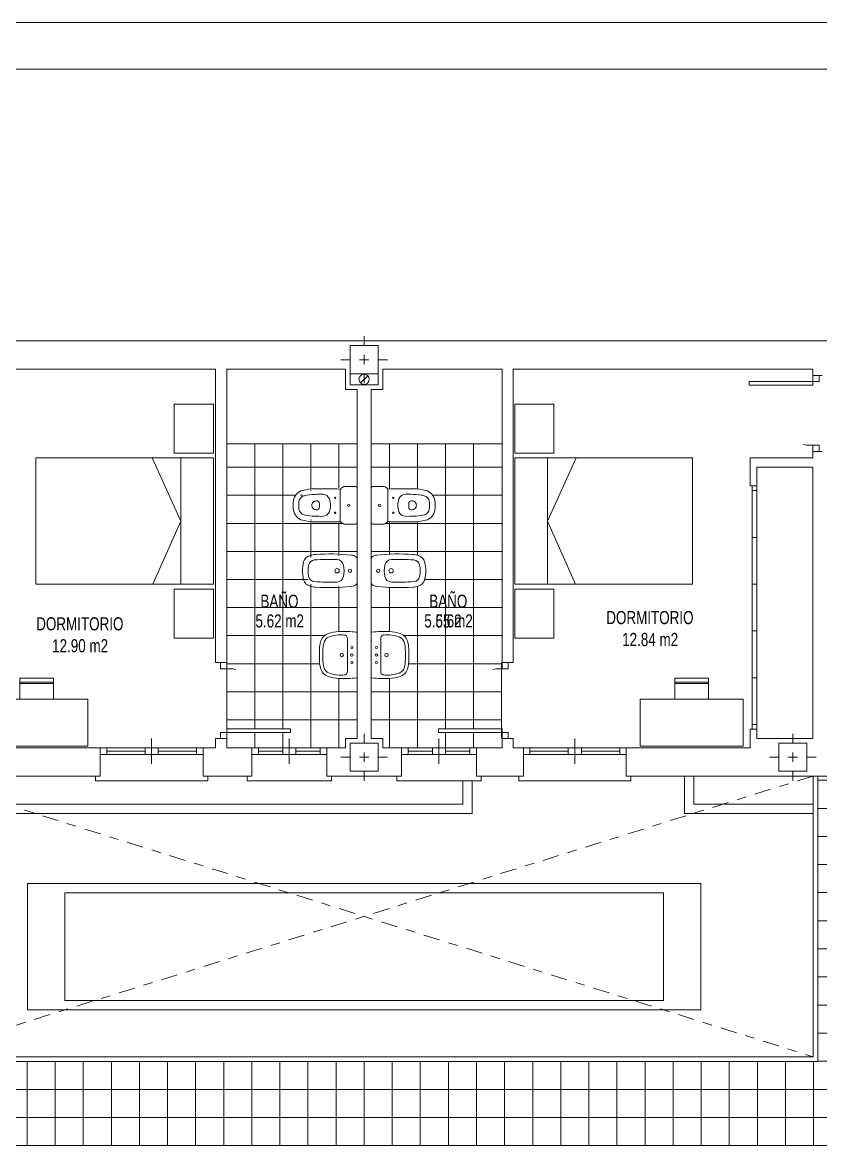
# Model space of a CAD drawing. Header units: millimetres. Extents: x 1426 to 1585, y -58 to 4.
# Drawn here: x 1501.6 to 1510.13, y -8.27 to 3.67 of the extents above; entities that cross this region are included whole.
import ezdxf
from ezdxf.enums import TextEntityAlignment as Align

# ---------------------------------------------------------------- set-up
doc = ezdxf.new("R2010")
doc.units = ezdxf.units.MM
doc.header["$LTSCALE"] = 0.35
doc.linetypes.add('DASHDOT', pattern=[1, 0.5, -0.25, 0, -0.25])
doc.linetypes.add('PUNTOS', pattern=[6.35, 0, -6.35])
for name, color, linetype, lineweight in [('BAJANTES', 9, 'Continuous', 0), ('BARRIDO_PUERTA', 251, 'PUNTOS', 0), ('CARPINTERIA', 4, 'Continuous', 0), ('ESCALERAS', 7, 'Continuous', 0), ('FORMATO', 7, 'Continuous', 0), ('GRAFISMOS', 8, 'DASHDOT', 0), ('MOBILIARIO', 7, 'Continuous', 0), ('MUEBLES', 7, 'Continuous', 0), ('MUROS', 1, 'Continuous', 0), ('PILARES', 7, 'Continuous', 0), ('SANITARIOS', 7, 'Continuous', 0), ('SOLERIA', 251, 'Continuous', 0), ('SUPERFICIES', 2, 'Continuous', 0), ('TEXTOS', 3, 'Continuous', 0), ('VISTO', 251, 'Continuous', 0)]:
    doc.layers.add(name, color=color, linetype=linetype, lineweight=lineweight)
doc.styles.add('SWIS721 Lt', font='swisscl.ttf')

# ---------------------------------------------------------------- blocks, each defined once
blk = doc.blocks.new('PILAR 30x30')
at = {"layer": 'GRAFISMOS', "ltscale": 0.5}
for p, q in [((0, 0.2499999999999858), (0, -0.2499999999999858)), ((0.2499999999999716, 0), (-0.25, 0))]:
    blk.add_line(p, q, dxfattribs=at)
at = {"layer": 'PILARES'}
blk.add_lwpolyline([(0.1499999999999773, -0.1500000000000021), (0.1499999999999773, 0.149999999999995), (-0.1500000000000057, 0.149999999999995), (-0.1500000000000057, -0.1500000000000021)], close=True, dxfattribs=at)
blk = doc.blocks.new('A$C70ED1BAF')
at = {"layer": 'MUEBLES'}
for p, q in [((6.757653636668692e-07, 2.504010243155619), (0.4203018946498105, 2.504010243155619)), ((6.757653636668692e-07, 1.978633719550032), (6.757653636668692e-07, 2.504010243155619)), ((0.4203018946498105, 2.504010243155619), (0.4203018946498105, 2.451472590795049)), ((0.4203018946498105, 2.031171371910602), (0.4203018946498105, 2.451472590795049)), ((0.4203018946498105, 2.031171371910602), (0.4203018946498105, 1.978633719550032)), ((0.05253832812593373, 1.978633719550032), (6.757653636668692e-07, 1.978633719550032)), ((0.05253832812593373, 1.926096067189462), (6.757653636668692e-07, 1.926096067189462)), ((6.757653636668692e-07, 0.5760960671894679), (6.757653636668692e-07, 1.926096067189462)), ((0.4203018946498105, 1.978633719550032), (0.05253832812593373, 1.978633719550032)), ((0.05253832812593373, 1.926096067189462), (1.900000675765341, 1.926096067189462)), ((0.3515605242454285, 1.251096067189465), (0.6507561629969132, 1.926096067189462)), ((0.3515605242454285, 1.926096067189462), (0.3515605242454285, 0.5760960671894679)), ((1.900000675765341, 1.926096067189462), (1.900000675765341, 0.5760960671894679)), ((0.6560701479028239, 0.5760960671894679), (0.3515605242454285, 1.251096067189465)), ((0.05253832812593373, 0.5760960671894679), (6.757653636668692e-07, 0.5760960671894679)), ((0.05253832812593373, 0.5253766928542234), (6.757653636668692e-07, 0.5253766928542234)), ((6.757653636668692e-07, 1.692486364390788e-07), (6.757653636668692e-07, 0.5253766928542234)), ((1.900000675765341, 0.5760960671894679), (0.05253832812593373, 0.5760960671894679)), ((0.05253832812593373, 0.5253766928542234), (0.4203018946498105, 0.5253766928542234)), ((0.4203018946498105, 0.5253766928542234), (0.4203018946498105, 0.4728390404936533)), ((0.4203018946498105, 0.0525378216092065), (0.4203018946498105, 0.4728390404936533)), ((0.4203018946498105, 1.692486364390788e-07), (6.757653636668692e-07, 1.692486364390788e-07)), ((0.4203018946498105, 0.0525378216092065), (0.4203018946498105, 1.692486364390788e-07))]:
    blk.add_line(p, q, dxfattribs=at)
blk = doc.blocks.new('S BIDE1')
at = {"layer": 'SANITARIOS'}
blk.add_line((-0.125, 0), (0.125, 0), dxfattribs=at)
for centre, radius in [((0, -0.07600000000002183), 0.01749999999999989), ((0, -0.2139999999999986), 0.023)]:
    blk.add_circle(centre, radius, dxfattribs=at)
for centre, radius, start, end in [((2.062090740740814, -0.2925000000000182), 2.242090740740759, 174.0757185059833, 183.911726698226), ((-0.06855944709366213, -0.07140608636109391), 0.1, 143.7352265490378, 174.0757185059833), ((-0.125, -0.03000000000000114), 0.03, 90, 143.7358569639486), ((0.125, -0.03000000000000114), 0.03, 36.26414303605139, 90), ((0.06855944709377582, -0.07140608636109391), 0.1, 5.92428149401661, 36.26477345096219), ((-2.0620907407407, -0.2925000000000164), 2.242090740740759, 356.0882733017739, 5.92428149401661), ((2.062090740740814, -0.2925000000000182), 2.184090740740759, 178.0218854667644, 184.2815399400637), ((-0.04574316075377283, -0.2196989259121835), 0.075, 101.7301725857586, 178.0218854667645), ((0, -0.4400000000000261), 0.3, 78.26982741424062, 101.7301725857586), ((0.04574316075388651, -0.2196989259121835), 0.075, 1.978114533235497, 78.26982741424062), ((-2.0620907407407, -0.2925000000000164), 2.184090740740759, 355.7184600599363, 1.978114533235599), ((0.1045710096436778, -0.4263528194175308), 0.28, 183.911726698226, 195.9492201298656), ((-0.04610007817075257, -0.4503326048148608), 0.07, 184.2815399400631, 258.4375950424045), ((0.04610007817086625, -0.4503326048148608), 0.07, 281.5624049575956, 355.7184600599368), ((-0.1045710096435641, -0.4263528194175308), 0.28, 344.0507798701342, 356.0882733017739), ((-0.0684999999999718, -0.475814174240611), 0.1, 195.9492201298656, 254.7244428137588), ((0, -0.2250000000000227), 0.36, 254.7244428137588, 285.2755571862412), ((0, -0.2250000000000227), 0.3, 258.4375950424045, 281.5624049575956), ((0.06850000000008549, -0.475814174240611), 0.1, 285.2755571862412, 344.0507798701342)]:
    blk.add_arc(centre, radius, start, end, dxfattribs=at)
blk = doc.blocks.new('S LAVABO1')
at = {"layer": 'SANITARIOS'}
for p, q in [((0.2960817150196817, 0), (-0.2960817150196817, 0)), ((-0.2065305105095376, -0.1299999999999955), (0.206530511432959, -0.1299999999999955))]:
    blk.add_line(p, q, dxfattribs=at)
for centre, radius in [((-0.1000000000000227, -0.07000000000005002), 0.015), ((0, -0.07000000000005002), 0.0175), ((0.1000000000000227, -0.07000000000005002), 0.015), ((0, -0.2050000000000409), 0.023)]:
    blk.add_circle(centre, radius, dxfattribs=at)
for centre, radius, start, end in [((-0.2960817150196817, -0.009999999999990905), 0.01, 90, 173.6261614113595), ((0.2960817150196817, -0.009999999999990905), 0.01, 6.373838588640401, 90), ((1.184708166736641, -0.1754125934993453), 1.5, 173.6261614113596, 182.6930360595679), ((-0.2269999999999754, -0.1710000000000491), 0.04, 95.59371676879408, 179.6994568863144), ((-0.2065305105095376, -0.3799999999999955), 0.25, 90.00000021162609, 95.59371676879408), ((0.2065305105095376, -0.3799999999999955), 0.25, 84.4062832312059, 89.99999978837394), ((0.2269999999999754, -0.1710000000000491), 0.04, 0.3005431136856259, 84.4062832312059), ((-1.184708166736641, -0.1754125934993453), 1.5, 357.3069639404321, 6.3738385886403), ((0.18581257366111, -0.2223976351006058), 0.5, 182.6930360595679, 199.340620271271), ((1.186135394913322, -0.2209411878851597), 1.454, 178.0233761962638, 180.8979986071595), ((0.18581257366111, -0.2223976351006058), 0.454, 182.6930360595679, 199.340620271271), ((-0.18581257366111, -0.2223976351006058), 0.454, 340.659379728729, 357.3069639404321), ((-1.186135394913322, -0.2209411878851597), 1.454, 359.1020013928405, 1.97662380373624), ((-0.18581257366111, -0.2223976351006058), 0.5, 340.659379728729, 357.3069639404321), ((-0.1349999999999909, -0.3350000000000364), 0.16, 199.34062003409, 257.4428701847792), ((-0.1349999999999909, -0.3350000000000364), 0.114, 199.34062003409, 257.4428701847792), ((-0.06107958876236808, -0.003132898885041868), 0.454, 257.4428701847792, 266.4982176842357), ((0.06107958876236808, -0.003132898885041868), 0.454, 273.5017823157644, 282.5571298152208), ((0.1349999999999909, -0.3350000000000364), 0.114, 282.5571298152208, 340.6593799659099), ((0.1349999999999909, -0.3350000000000364), 0.16, 282.5571298152208, 340.6593799659099), ((-0.06107958876236808, -0.003132898885041868), 0.5, 257.4428701847792, 266.4982176842357), ((0, 0.9950000000000045), 1.5, 266.4982176842357, 273.5017823157644), ((0, 0.9950000000000045), 1.454, 266.4982176842357, 273.5017823157644), ((0.06107958876236808, -0.003132898885041868), 0.5, 273.5017823157644, 282.5571298152208)]:
    blk.add_arc(centre, radius, start, end, dxfattribs=at)
blk = doc.blocks.new('S INODORO1')
at = {"layer": 'SANITARIOS'}
for p, q in [((0.1882334308126161, 0), (-0.1882334308126303, 0)), ((-0.1999999999999886, -0.01822664579822231), (-0.1999999999999886, -0.1409999999999627)), ((0.1999999999999886, -0.01822664579822231), (0.1999999999999886, -0.1409999999999627)), ((-0.1918808964199457, -0.156575817573966), (-0.1880054885781419, -0.1619811544979335)), ((-0.163999997858383, -0.17999999999995), (0.1639999999999873, -0.17999999999995)), ((0.1918808985615499, -0.156575817573966), (0.1880054907197461, -0.1619811544979335)), ((-0.04699999999999704, -0.4369999973025642), (-0.04699999999999704, -0.4242945784064887)), ((0.04699999999999704, -0.4369999973025642), (0.04699999999999704, -0.4242945784064887))]:
    blk.add_line(p, q, dxfattribs=at)
blk.add_lwpolyline([(0.1177193807845924, -0.3673107612016917, 0.3145851973718788), (0.0683515056235251, -0.2970423673297677)], format="xyb", dxfattribs=at)
for centre, radius in [((0, -0.09000000000003183), 0.0135), ((0, -0.09000000000003183), 0.0135), ((-0.0800000000000125, -0.23599999999999), 0.0075), ((0.0800000000000125, -0.23599999999999), 0.0075)]:
    blk.add_circle(centre, radius, dxfattribs=at)
for centre, radius, start, end in [((0.1800000000000068, -0.01822664579822231), 0.02, 0, 65.69011829601511), ((-0.1800000000000068, -0.01822664579822231), 0.02, 114.3098817039974, 180), ((-0.1810000000000116, -0.1409999999999627), 0.019, 180, 235.0627641955378), ((-0.1639999999999873, -0.1549999999999727), 0.025, 196.2152195323952, 246.6223783547732), ((5.322258117191922, -0.382957534321692), 5.5, 177.8638331676418, 180.7094562231261), ((-0.163999997858383, -0.1549999999999727), 0.025, 246.6223783547732, 270.000004908241), ((0.1639999999999873, -0.1549999999999727), 0.025, 269.999995091759, 293.3776216452268), ((0.1640000021415915, -0.1549999999999727), 0.025, 293.3776216452268, 343.7847804676048), ((-5.322258117191922, -0.3829575343216884), 5.5, 359.2905437768738, 2.136166832358183), ((0.1810000021416158, -0.1409999999999627), 0.019, 304.9372358044623, 0), ((-0.04271969101469608, -0.3675264795811017), 0.075, 109.9839884045838, 179.8352030700626), ((0, -0.4850000000000136), 0.2, 70.01601159542828, 109.9839884045838), ((0.3726375855731305, -0.4442485856892517), 0.55, 180.7094562231261, 194.5394939202496), ((5.322258117191922, -0.382957534321692), 5.44, 179.8352030700626, 180.7094562231265), ((0.3726375855731305, -0.4442485856892517), 0.49, 180.7094562231265, 194.5394939202496), ((-0.02700000000001523, -0.4242945784064887), 0.02, 99.71514937207024, 180), ((0, -0.4370000000000118), 0.047, 179.999996711712, 270), ((0, -0.5819999999999936), 0.18, 80.2848506279215, 99.71514937207024), ((0, -0.4370000000000118), 0.047, 270, 3.288288058078042e-06), ((0.02700000000001523, -0.4242945784064887), 0.02, 1.017777498068325e-13, 80.28485062792974), ((-0.3726375855731305, -0.4442485856892517), 0.49, 345.4605060797502, 359.2905437768735), ((-5.322258117191922, -0.3829575343216884), 5.44, 359.2905437768735, 0.1647969299373794), ((-0.3726375855731305, -0.4442485856892517), 0.55, 345.4605021030711, 359.2905437768738), ((-0.03003993384598402, -0.5486842853060807), 0.134, 194.5394815747347, 261.1838169393084), ((-0.03003993384598402, -0.5486842853060807), 0.074, 194.5394815747347, 261.1838169393084), ((0.03003993384598402, -0.5486842853060807), 0.074, 278.8161830606915, 345.4605184252652), ((0.03003993384598402, -0.5486842853060807), 0.134, 278.8161830606915, 345.4605021030711), ((0, -0.3550000000000182), 0.33, 261.1838164021437, 278.816183965098), ((0, -0.3550000000000182), 0.27, 261.1838164021437, 278.8161839650988)]:
    blk.add_arc(centre, radius, start, end, dxfattribs=at)
blk = doc.blocks.new('bajante')
at = {"layer": 'BAJANTES'}
blk.add_line((-0.03889087296533944, -0.03889087296518312), (0.03889087296511207, 0.03889087296535365), dxfattribs=at)
blk.add_circle((0, 0), 0.055, dxfattribs=at)
blk = doc.blocks.new('mes')
at = {"layer": 'MUEBLES'}
for p, q in [((-0.1800000000000637, 0.5200000000000387), (-0.1800000000000637, 0.7460000000001514)), ((-0.1800000000000637, 0.7460000000001514), (0.1800000000000637, 0.7460000000001514)), ((0.1800000000000637, 0.7460000000001514), (0.1800000000000637, 0.5200000000000387)), ((-0.1800000000000637, 0.6880000000001587), (-0.1800000000000637, 0.7019999999998277)), ((-0.1800000000000637, 0.7019999999998277), (0.1800000000000637, 0.7019999999998277)), ((0.1800000000000637, 0.6880000000001587), (-0.1800000000000637, 0.6880000000001587)), ((-0.5500000000000114, 0.5199999999999818), (0.5500000000000114, 0.5199999999999818)), ((-0.5500000000000114, 0.01999999999998181), (-0.5500000000000114, 0.5199999999999818)), ((0.5500000000000114, 0.5199999999999818), (0.5500000000000114, 0.01999999999998181)), ((0.5500000000000114, 0.01999999999998181), (-0.5500000000000114, 0.01999999999998181)), ((-0.5500000000000114, 0.01999999999998181), (0.5500000000000114, 0.01999999999998181))]:
    blk.add_line(p, q, dxfattribs=at)
blk = doc.blocks.new('C P072')
at = {"layer": 'BARRIDO_PUERTA'}
blk.add_arc((0.06790447680714351, -0.0008679941265654634), 0.722096044878664, 0.06887229536583446, 86.65797362140653, dxfattribs=at)
at = {"layer": 'CARPINTERIA'}
for p, q in [((0.07000000000016371, 0.7200000000002547), (0.1100000000005821, 0.7200000000002547)), ((0.07000000000016371, 0), (0.07000000000016371, 0.7200000000002547)), ((0.1100000000005821, 0.7200000000002547), (0.1100000000005821, 0)), ((0, 0), (0.07000000000016371, 0)), ((0.1100000000005821, 0), (0.07000000000016371, 0)), ((0.07000000000016371, 0), (0.07000000000016371, -0.07000000000016371)), ((0.7900000000004184, 0), (0.7900000000004184, -0.07000000000016371)), ((0.8600000000005821, -9.094947017729282e-13), (0.7900000000004184, 0)), ((0.07000000000016371, -0.07000000000016371), (0, -0.07000000000016371)), ((0.7900000000004184, -0.07000000000016371), (0.8600000000005821, -0.07000000000061846))]:
    blk.add_line(p, q, dxfattribs=at)
blk = doc.blocks.new('ARMARIO 5H')
at = {"layer": 'CARPINTERIA'}
for p, q in [((0, 0.04999999999999716), (2.599999999999909, 0.04999999999999716)), ((0, 0), (2.599999999999909, 0)), ((0.04999999999995453, 0.04999999999999716), (0.04999999999995453, 0)), ((0.5499999999999545, 0.04999999999999716), (0.5499999999999545, 0)), ((1.049999999999955, 0.04999999999999716), (1.049999999999955, 0)), ((1.549999999999955, 0.04999999999999716), (1.549999999999955, 0)), ((2.049999999999955, 0.04999999999999716), (2.049999999999955, 0)), ((2.549999999999955, 0.04999999999999716), (2.549999999999955, 0))]:
    blk.add_line(p, q, dxfattribs=at)
blk = doc.blocks.new('C VA080')
at = {"layer": 'CARPINTERIA'}
for p, q in [((0.4000000000005457, 0), (0, 0)), ((0.07000000000061846, 0), (0.07000000000061846, -0.07000000000016371)), ((0.3300000000008367, 0), (0.3300000000008367, -0.07000000000016371)), ((0.4000000000000909, -0.1700000000000728), (0.4000000000000909, 0.09999999999854481)), ((0.8000000000001819, 4.547473508864641e-13), (0.4000000000000909, 0)), ((0.4700000000007094, 0), (0.4700000000007094, -0.07000000000016371)), ((0.7300000000004729, 4.547473508864641e-13), (0.7300000000004729, -0.06999999999970896)), ((0.4000000000005457, -0.07000000000016371), (0, -0.07000000000016371)), ((0.3300000000008367, -0.03500000000030923), (0.07000000000061846, -0.03500000000030923)), ((0.8000000000001819, -0.06999999999970896), (0.4000000000000909, -0.07000000000016371)), ((0.7300000000004729, -0.03499999999985448), (0.4700000000007094, -0.03500000000030923)), ((-0.0499999999992724, -0.3500000000003638), (-0.0499999999992724, -0.3000000000001819)), ((0.8500000000003638, -0.3499999999999091), (-0.0499999999992724, -0.3500000000003638)), ((0.8500000000003638, -0.2999999999997272), (0.8500000000003638, -0.3499999999999091))]:
    blk.add_line(p, q, dxfattribs=at)
blk = doc.blocks.new('A$C26967853')
at = {"layer": 'CARPINTERIA'}
for p, q in [((1.200000179804874, 0.4499997227594577), (1.798055109247798e-07, 0.4499997227599408)), ((1.798055109247798e-07, 0.4499997227599408), (1.798055109247798e-07, 0.3999997227597589)), ((1.200000179804874, 0.3999997227592758), (1.200000179804874, 0.4499997227594577)), ((0.6000001798051926, 0.2699997227596356), (0.6000001798051926, -2.772389819938326e-07)), ((0.6000001798056473, 0.1699997227597265), (0.05000017980478333, 0.1699997227597407)), ((0.1200001798054018, 0.09999972275957703), (0.1200001798054018, 0.1699997227597407)), ((0.5300001798059384, 0.134999722759872), (0.1200001798054018, 0.1349997227598863)), ((0.5300001798059384, 0.09999972275956281), (0.5300001798059384, 0.1699997227597265)), ((1.150000179804692, 0.1699997227592576), (0.6000001798051926, 0.1699997227597265)), ((0.6700001798058111, 0.09999972275956281), (0.6700001798058111, 0.1699997227597265)), ((1.0795937310304, 0.1349997227594031), (0.6700001798058111, 0.134999722759872)), ((1.0795937310304, 0.09999972275909386), (1.0795937310304, 0.1699997227592576)), ((0.6000001798056473, 0.09999972275956281), (0.05000017980478333, 0.09999972275957703)), ((1.150000179804692, 0.09999972275909386), (0.6000001798051926, 0.09999972275956281))]:
    blk.add_line(p, q, dxfattribs=at)

msp = doc.modelspace()

# ---------------------------------------------------------------- hatches: boundary and pattern name
at = {"layer": 'SOLERIA'}
h = msp.add_hatch(dxfattribs=at)
h.set_pattern_fill('ANSI37', color=256, scale=2.4, angle=45, style=0)
h.set_pattern_definition([(90, (1503.781627158006, -4.085495883619437), (-0.3, 5.551115123125783e-17), []), (180, (1503.781627158006, -4.085495883619437), (-5.551115123125783e-17, -0.3), [])])
edge = h.paths.add_edge_path()
edge.add_line((1503.781627158006, -3.91930017292578), (1503.781627158006, -4.085495883619423))
edge.add_line((1503.781627158006, -4.085495883619437), (1505.051627080654, -4.085495883616836))
edge.add_line((1505.051627080654, -4.085495883616836), (1505.051627080654, -3.985495883619784))
edge.add_line((1505.051627080654, -3.98549588361977), (1505.176627235355, -3.985495883619784))
edge.add_line((1505.176627235355, -3.98549588361977), (1505.176627235355, -3.329109577333192))
edge.add_arc((1505.168627235355, -3.329109577333192), 0.008000000000000115, -83.62616141135248, 0, ccw=False)
edge.add_arc((1505.036297160555, -2.144477671928122), 1.200000000000017, 267.30696394042724, 276.37383858864746, ccw=False)
edge.add_arc((1504.998709127274, -2.943594146388541), 0.4000000000000057, 250.6593797287363, 267.30696394042724, ccw=False)
edge.add_arc((1504.908627235355, -3.200244205317439), 0.1280000000000018, 192.5571298152222, 250.6593799659027, ccw=False)
edge.add_arc((1505.174120916247, -3.141107876327347), 0.4000000000000057, 183.5017823157641, 192.5571298152222, ccw=False)
edge.add_arc((1505.972627235355, -3.092244205317435), 1.200000000000017, 176.4982176842359, 183.5017823157641, ccw=False)
edge.add_arc((1505.174120916247, -3.043380534307552), 0.4000000000000057, 167.4428701847778, 176.4982176842359, ccw=False)
edge.add_arc((1504.908627235355, -2.984244205317445), 0.1280000000000018, 109.3406200340973, 167.4428701847778, ccw=False)
edge.add_arc((1504.998709127274, -3.240894264246329), 0.4000000000000057, 92.69303605957282, 109.3406202712637, ccw=False)
edge.add_arc((1505.036297160555, -4.040010738706776), 1.200000000000017, 83.62616141135248, 92.69303605957282, ccw=False)
edge.add_arc((1505.168627235355, -2.855378833301693), 0.008000000000000115, 0, 83.62616141135248, ccw=False)
edge.add_line((1505.176627235355, -2.855378833301693), (1505.176627235355, -2.317244205317458))
edge.add_arc((1505.146627235355, -2.317244205317458), 0.03, -53.73585696395139, 0, ccw=False)
edge.add_arc((1505.105221148994, -2.260803652411234), 0.1, 275.92428149401394, 306.264773450959, ccw=False)
edge.add_arc((1504.884127235355, -0.1301534645767646), 2.242090740740759, 266.08827330177803, 275.92428149401394, ccw=False)
edge.add_arc((1504.750274415937, -2.087673195673894), 0.28, 254.0507798701359, 266.08827330177803, ccw=False)
edge.add_arc((1504.700813061114, -2.260744205317543), 0.1, 195.2755571862416, 254.0507798701359, ccw=False)
edge.add_arc((1504.951627235355, -2.192244205317458), 0.36, 164.7244428137584, 195.2755571862416, ccw=False)
edge.add_arc((1504.700813061114, -2.123744205317486), 0.1, 105.94922012986399, 164.7244428137584, ccw=False)
edge.add_arc((1504.750274415937, -2.296815214961136), 0.28, 93.91172669822203, 105.94922012986399, ccw=False)
edge.add_arc((1504.884127235355, -4.254334946058272), 2.242090740740759, 84.07571850598612, 93.91172669822203, ccw=False)
edge.add_arc((1505.105221148994, -2.123684758223796), 0.1, 53.73522654904099, 84.07571850598612, ccw=False)
edge.add_arc((1505.146627235355, -2.067244205317458), 0.03, 0, 53.73585696395139, ccw=False)
edge.add_line((1505.176627235355, -2.067244205317458), (1505.176627235355, -1.680477636130483))
edge.add_arc((1505.158400589557, -1.672244205317476), 0.02, 270, 335.690118296013, ccw=False)
edge.add_line((1505.158400589557, -1.692244205317458), (1505.035627235355, -1.692244205317458))
edge.add_arc((1505.035627235355, -1.673244207459085), 0.019, 214.9372358044652, 270, ccw=False)
edge.add_line((1505.020051417781, -1.684125103879019), (1505.014646080857, -1.680249696037215))
edge.add_arc((1505.021627235355, -1.656244207459061), 0.025, 203.3776216452286, 253.7847804676041, ccw=False)
edge.add_arc((1504.793669701033, 3.83001391187446), 5.5, 269.2905437768699, 272.1361668323532, ccw=False)
edge.add_arc((1504.732378649666, -1.119606619744339), 0.55, 255.4605021030688, 269.2905437768699, ccw=False)
edge.add_arc((1504.627942950049, -1.522284139163453), 0.134, 188.8161830606914, 255.4605021030688, ccw=False)
edge.add_arc((1504.821627235355, -1.492244205317469), 0.33, 171.183816402143, 188.8161839650977, ccw=False)
edge.add_arc((1504.627942950049, -1.462204271471485), 0.134, 104.53948157473411, 171.1838169393086, ccw=False)
edge.add_arc((1504.732378649666, -1.8648817908906), 0.55, 90.70945622313008, 104.5394939202485, ccw=False)
edge.add_arc((1504.793669701033, -6.814502322509391), 5.5, 87.86383316764682, 90.70945622313008, ccw=False)
edge.add_arc((1505.021627235355, -1.328244205317482), 0.025, 106.21521953239599, 156.6223783547714, ccw=False)
edge.add_line((1505.014646080857, -1.304238716739327), (1505.020051417781, -1.300363308897523))
edge.add_arc((1505.035627235355, -1.311244205317458), 0.019, 90, 145.0627641955349, ccw=False)
edge.add_line((1505.035627235355, -1.292244205317481), (1505.158400589557, -1.292244205317481))
edge.add_arc((1505.158400589557, -1.312244205317462), 0.02, 24.309881703997405, 90, ccw=False)
edge.add_line((1505.176627235355, -1.304010774504441), (1505.176627235355, -0.8340009351351725))
edge.add_line((1505.176627235355, -0.8340009351351725), (1503.781627158005, -0.8340009351379436))
edge.add_line((1503.781627158005, -0.8340009351379436), (1503.781627158006, -3.881474052529661))
edge.add_line((1503.781627158006, -3.881474052529661), (1504.462497325129, -3.881474052529661))
edge.add_line((1504.462497325129, -3.881474052529661), (1504.462497325129, -3.919300172925809))
edge.add_line((1504.462497325129, -3.919300172925809), (1503.781627158006, -3.919300172925809))
h = msp.add_hatch(dxfattribs=at)
h.set_pattern_fill('ANSI37', color=256, scale=2.4, angle=45, style=0)
h.set_pattern_definition([(90, (1506.721627003305, -4.085495883619437), (0.2999999999999999, 5.551115123125783e-17), []), (7.016477563892661e-15, (1506.721627003305, -4.085495883619437), (5.551115123125781e-17, -0.3), [])])
edge = h.paths.add_edge_path()
edge.add_line((1506.721627003305, -3.91930017292578), (1506.721627003305, -4.085495883619423))
edge.add_line((1506.721627003305, -4.085495883619437), (1505.451627080657, -4.085495883616836))
edge.add_line((1505.451627080657, -4.085495883616836), (1505.451627080657, -3.985495883619784))
edge.add_line((1505.451627080657, -3.98549588361977), (1505.326626925956, -3.985495883619784))
edge.add_line((1505.326626925956, -3.98549588361977), (1505.326626925956, -3.329109577333192))
edge.add_arc((1505.334626925956, -3.329109577333192), 0.008000000000000113, 540, 623.6261614113527)
edge.add_arc((1505.466957000756, -2.144477671928122), 1.200000000000017, 263.6261614113525, 272.6930360595728)
edge.add_arc((1505.504545034037, -2.943594146388541), 0.4000000000000056, 272.6930360595728, 289.3406202712637)
edge.add_arc((1505.594626925956, -3.200244205317439), 0.1280000000000018, 289.3406200340972, 347.4428701847778)
edge.add_arc((1505.329133245064, -3.141107876327347), 0.4000000000000056, 347.4428701847778, 356.4982176842359)
edge.add_arc((1504.530626925956, -3.092244205317435), 1.200000000000017, 356.4982176842359, 363.5017823157642)
edge.add_arc((1505.329133245064, -3.043380534307552), 0.4000000000000056, 363.5017823157642, 372.5571298152223)
edge.add_arc((1505.594626925956, -2.984244205317445), 0.1280000000000018, 372.5571298152223, 430.6593799659028)
edge.add_arc((1505.504545034037, -3.240894264246329), 0.4000000000000056, 430.6593797287363, 447.3069639404273)
edge.add_arc((1505.466957000756, -4.040010738706776), 1.200000000000017, 447.3069639404273, 456.3738385886475)
edge.add_arc((1505.334626925956, -2.855378833301693), 0.008000000000000113, 456.3738385886475, 540)
edge.add_line((1505.326626925956, -2.855378833301693), (1505.326626925956, -2.317244205317458))
edge.add_arc((1505.356626925956, -2.317244205317458), 0.02999999999999999, 540, 593.7358569639515)
edge.add_arc((1505.398033012317, -2.260803652411234), 0.09999999999999998, 233.735226549041, 264.0757185059861)
edge.add_arc((1505.619126925956, -0.1301534645767646), 2.242090740740759, 264.0757185059861, 273.9117266982219)
edge.add_arc((1505.752979745374, -2.087673195673894), 0.28, 273.9117266982219, 285.9492201298642)
edge.add_arc((1505.802441100197, -2.260744205317543), 0.09999999999999998, 285.9492201298642, 344.7244428137584)
edge.add_arc((1505.551626925956, -2.192244205317458), 0.3599999999999999, 344.7244428137584, 375.2755571862417)
edge.add_arc((1505.802441100197, -2.123744205317486), 0.09999999999999998, 375.2755571862417, 434.050779870136)
edge.add_arc((1505.752979745374, -2.296815214961136), 0.28, 434.050779870136, 446.0882733017781)
edge.add_arc((1505.619126925956, -4.254334946058272), 2.242090740740759, 446.0882733017781, 455.9242814940139)
edge.add_arc((1505.398033012317, -2.123684758223796), 0.09999999999999998, 455.9242814940139, 486.264773450959)
edge.add_arc((1505.356626925956, -2.067244205317458), 0.02999999999999999, 486.2641430360486, 540)
edge.add_line((1505.326626925956, -2.067244205317458), (1505.326626925956, -1.680477636130483))
edge.add_arc((1505.344853571754, -1.672244205317476), 0.02, 204.309881703987, 270)
edge.add_line((1505.344853571754, -1.692244205317458), (1505.467626925956, -1.692244205317458))
edge.add_arc((1505.467626925956, -1.673244207459085), 0.019, 270, 325.0627641955348)
edge.add_line((1505.48320274353, -1.684125103879019), (1505.488608080454, -1.680249696037215))
edge.add_arc((1505.481626925956, -1.656244207459061), 0.02499999999999999, 286.215219532396, 336.6223783547713)
edge.add_arc((1505.709584460278, 3.83001391187446), 5.499999999999999, 267.8638331676468, 270.7094562231301)
edge.add_arc((1505.770875511645, -1.119606619744339), 0.5499999999999999, 270.7094562231301, 284.5394978969312)
edge.add_arc((1505.875311211262, -1.522284139163453), 0.134, 284.5394978969312, 351.1838169393085)
edge.add_arc((1505.681626925956, -1.492244205317469), 0.33, 351.1838160349022, 368.816183597857)
edge.add_arc((1505.875311211262, -1.462204271471485), 0.134, 368.8161830606914, 435.4605184252659)
edge.add_arc((1505.770875511645, -1.8648817908906), 0.5499999999999999, 435.4605060797516, 449.29054377687)
edge.add_arc((1505.709584460278, -6.814502322509391), 5.499999999999999, 449.29054377687, 452.1361668323532)
edge.add_arc((1505.481626925956, -1.328244205317482), 0.02499999999999999, 383.3776216452286, 433.784780467604)
edge.add_line((1505.488608080454, -1.304238716739327), (1505.48320274353, -1.300363308897523))
edge.add_arc((1505.467626925956, -1.311244205317458), 0.019, 394.9372358044652, 450)
edge.add_line((1505.467626925956, -1.292244205317481), (1505.344853571754, -1.292244205317481))
edge.add_arc((1505.344853571754, -1.312244205317462), 0.02, 450, 515.6901182960025)
edge.add_line((1505.326626925956, -1.304010774504441), (1505.326626925956, -0.8340009351351725))
edge.add_line((1505.326626925956, -0.8340009351351725), (1506.721627003306, -0.8340009351379436))
edge.add_line((1506.721627003306, -0.8340009351379436), (1506.721627003305, -3.881474052529661))
edge.add_line((1506.721627003305, -3.881474052529661), (1506.040756836182, -3.881474052529661))
edge.add_line((1506.040756836182, -3.881474052529661), (1506.040756836182, -3.919300172925809))
edge.add_line((1506.040756836182, -3.919300172925809), (1506.721627003305, -3.919300172925809))
h = msp.add_hatch(dxfattribs=at)
h.set_pattern_fill('ANSI37', color=256, scale=2.403, angle=45, style=0)
h.set_pattern_definition([(90, (1505.251627080655, -8.035488163223626), (-0.300375, 5.551115123125783e-17), []), (180, (1505.251627080655, -8.035488163223626), (-5.551115123125783e-17, -0.300375), [])])
h.paths.add_polyline_path([(1487.531945372246, -7.435495883619531), (1487.531945372247, -8.635480442827706), (1489.229036608198, -8.63548044282772), (1489.229036608198, -8.58548044283247), (1490.129036608198, -8.585480442832456), (1490.129036608198, -8.635480442832637), (1492.92120475327, -8.635480442832552), (1492.92120475327, -8.58548044283237), (1494.121204753269, -8.585480442832853), (1494.121204753269, -8.63548044282772), (1494.632025327117, -8.635480442827664), (1494.632025327117, -8.585480442832853), (1495.832025327116, -8.58548044283237), (1495.832025327116, -8.635480442832552), (1499.977429952553, -8.635480442830122), (1499.977429952553, -8.58548044282994), (1501.177429952552, -8.585480442829457), (1501.177429952552, -8.635480442827124), (1503.796216793732, -8.635480442828076), (1503.796216793732, -8.58548044283237), (1504.996216793731, -8.585480442832853), (1504.996216793731, -8.63548044282772), (1505.507037367579, -8.635480442827664), (1505.507037367579, -8.585480442832853), (1506.707037367578, -8.58548044283237), (1506.707037367578, -8.635480442828076), (1509.325824208758, -8.635481567552212), (1509.325824208758, -8.58548156755203), (1510.525824208757, -8.585481567552513), (1510.525824208757, -8.635480442827706), (1514.671222569361, -8.635480442832552), (1514.671222569361, -8.58548044283237), (1515.87122256936, -8.585480442832853), (1515.87122256936, -8.635480442833035), (1516.382043143208, -8.635480442833035), (1516.382043143208, -8.585480442832853), (1517.582043143207, -8.58548044283237), (1517.582043143207, -8.635480442832552), (1520.374217553114, -8.635480442832637), (1520.374217553114, -8.585480442832456), (1521.274217553114, -8.58548044283247), (1521.274217553114, -8.63548044282772), (1522.971308789065, -8.635480442827706), (1522.971308789066, -7.435495883619545), (1513.552049405238, -7.435495883619161), (1513.552049410286, -7.345495874816415), (1511.352049492781, -7.345495874815377), (1511.352049329741, -4.385495883619235), (1510.102049590693, -4.385495883619264), (1510.102049590693, -7.435495883618948), (1500.401204570619, -7.435495883618948), (1500.401204570619, -4.385495883619477), (1499.201204720261, -4.385496045579039), (1499.201204758632, -6.245496042230762), (1496.951204753269, -6.245496072689981), (1496.951204753269, -7.435495883618906)])

# ---------------------------------------------------------------- linework, layer by layer
at = {"layer": 'ESCALERAS', "lineweight": 0}
for p, q in [((1505.401627080656, -0.08549588361955074), (1505.101627080655, -0.08549588361965021)), ((1505.101627080655, -0.085495883619636), (1505.101627080655, -0.2054958836181058)), ((1505.401627080656, -0.0854958836195081), (1505.401627080655, -0.2054958836184753)), ((1505.401627080656, -0.2054958836184611), (1505.101627080655, -0.2054958836181058))]:
    msp.add_line(p, q, dxfattribs=at)
at = {"layer": 'ESCALERAS'}
for p, q in [((1510.052049590694, -4.385495883619264), (1510.052049590694, -7.385495883618894)), ((1510.102049590693, -4.385495883619264), (1510.102049590693, -7.435495883618906)), ((1500.451204570618, -7.385495883618923), (1504.451204570619, -7.385495883618994)), ((1500.451204570618, -7.385495883618937), (1505.251627080656, -7.385495883619022)), ((1510.052049590694, -7.385495883618937), (1505.251627080656, -7.385495883619022)), ((1510.052049590694, -7.385495883618923), (1506.052049590693, -7.385495883618994)), ((1500.401204570619, -7.435495883618948), (1505.251627080656, -7.435495883619048)), ((1504.45120457062, -7.435495883619033), (1504.45120457062, -7.435495883619545)), ((1510.102049590693, -7.435495883618948), (1505.251627080656, -7.435495883619048)), ((1506.052049590692, -7.435495883619033), (1506.052049590692, -7.435495883619545))]:
    msp.add_line(p, q, dxfattribs=at)
at = {"layer": 'FORMATO'}
msp.add_lwpolyline([(1531.448353036658, 3.670115603532487), (1531.448353036657, -26.0298843964671), (1478.948353036658, -26.02988439646671), (1478.948353036658, 3.670115603532885)], close=True, dxfattribs=at)
at = {"layer": 'FORMATO', "color": 1}
msp.add_lwpolyline([(1530.948353036658, 3.170115603532473), (1530.948353036657, -25.52988439646712), (1479.448353036658, -25.52988439646671), (1479.448353036658, 3.170115603532885)], close=True, dxfattribs=at)
at = {"layer": 'GRAFISMOS'}
for p, q in [((1500.451204570618, -4.385495883619519), (1510.052049590694, -7.385495883618923)), ((1510.052049590694, -4.385495883619264), (1500.451204570618, -7.385495883618894))]:
    msp.add_line(p, q, dxfattribs=at)
at = {"layer": 'MUROS', "lineweight": 0}
for p, q in [((1483.353381836181, 0.2645041163801594), (1527.152946874291, 0.2645041163801167)), ((1500.452437519586, -0.03549588361891409), (1503.661627158006, -0.03549588361801881)), ((1503.661627158006, -0.03549588361801881), (1503.661627158007, -3.172234295109185)), ((1503.781627158006, -0.03549588361804723), (1505.051627080656, -0.03549588361777722)), ((1503.781627158006, -0.03549588361804723), (1503.781627158007, -3.172234295109185)), ((1505.051627080656, -0.255495883617904), (1505.051627080655, -0.03549588361989464)), ((1506.726627080658, -0.03549588361804723), (1505.451627080656, -0.03549588361770617)), ((1505.451627080655, -0.03549588361989464), (1505.451627080655, -0.2554958836187566)), ((1506.726627080658, -0.03549588361804723), (1506.726627080657, -3.172234295108801)), ((1510.050816641726, -0.03549588361891409), (1506.846627080657, -0.03549588361811828)), ((1506.846627080657, -0.03549588361811828), (1506.846627080656, -3.172234295108801)), ((1510.050812113019, -0.1038650893639854), (1510.150816641726, -0.1038650893639712)), ((1505.176627235356, -0.2554958836181456), (1505.051627080656, -0.255495883617904)), ((1505.451627080655, -0.2554958836187566), (1505.326627080656, -0.2554958836184866)), ((1510.050816641731, -0.9171266778722682), (1510.150816641731, -0.9171266778722682)), ((1509.380816641726, -0.985495883617709), (1509.380816641725, -1.285495883618687)), ((1509.450816641726, -1.085495883617689), (1509.450816641726, -1.285495883618687)), ((1503.781627158005, -3.172234295109185), (1503.661627158007, -3.172234295109185)), ((1506.726627080657, -3.172234295108801), (1506.846627080656, -3.172234295108801)), ((1509.450816641725, -3.885495883618596), (1509.450816641725, -3.985495883620011)), ((1503.781627158006, -3.985495883618661), (1503.661627158007, -3.985495883618121)), ((1503.661627158007, -3.985495883618121), (1503.661627158007, -4.085495883620133)), ((1503.781627158007, -3.985495883618661), (1503.781627158007, -4.085495883620673)), ((1506.726627080657, -3.985495883618277), (1506.846627080656, -3.985495883617737)), ((1506.726627080656, -3.985495883618306), (1506.726627080657, -4.085495883618186)), ((1506.846627080656, -3.985495883617737), (1506.846627080656, -4.085495883618215)), ((1500.256204772287, -4.385495883619335), (1502.428684446295, -4.385495883622362)), ((1503.528684446296, -4.385495883622802), (1504.051627080655, -4.385495883620884)), ((1504.851627080655, -4.385495883619889), (1505.251627158006, -4.385495883619377)), ((1505.651627080655, -4.385495883619377), (1505.251627158006, -4.385495883619377)), ((1506.954783056208, -4.385495883619349), (1506.451627080655, -4.385495883619363)), ((1510.247049543725, -4.385495883619264), (1508.054783056209, -4.385495883618468))]:
    msp.add_line(p, q, dxfattribs=at)
at = {"layer": 'MUROS'}
for p, q in [((1510.050816641725, -0.1038650893639854), (1510.050816641726, -0.03549588361891409)), ((1505.176627235356, -3.985495883619784), (1505.176627235356, -0.2554958836181456)), ((1505.326627080655, -3.985495883619784), (1505.326627080656, -0.2554958836184866)), ((1510.050816641725, -0.9854958836175953), (1510.050816641725, -0.9171266778722682)), ((1510.050816641727, -0.9854958836175953), (1509.380816641726, -0.985495883617709)), ((1510.050816641726, -1.08549588361759), (1509.450816641726, -1.085495883617689)), ((1510.050816641725, -3.98549588362021), (1510.050816641725, -1.085495883617575)), ((1509.450816641725, -1.285495883618914), (1509.380816641725, -1.285495883618914)), ((1509.450816641725, -3.885495883618823), (1509.380816641725, -3.885495883618823)), ((1509.380816641725, -4.085495883619764), (1509.380816641725, -3.885495883618596)), ((1510.050816641725, -3.98549588362021), (1509.450816641725, -3.985495883620011)), ((1501.122437519587, -4.085495883620261), (1502.428684446295, -4.085495883622677)), ((1502.428684446295, -4.085495883622677), (1502.428684446295, -4.385495883622362)), ((1503.528684446296, -4.085495883622109), (1503.528684446296, -4.385495883622802)), ((1504.051627080655, -4.085495883619096), (1504.051627080655, -4.38549588363167)), ((1504.851627080656, -4.085495883619053), (1504.851627080655, -4.385495883631627)), ((1505.651627080656, -4.085495883619139), (1505.651627080655, -4.385495883631712)), ((1506.451627080656, -4.085495883619096), (1506.451627080655, -4.38549588363167)), ((1506.846627080656, -4.085495883619181), (1506.954783056208, -4.08549588361921)), ((1506.954783056208, -4.085495883619608), (1506.954783056208, -4.385495883620301)), ((1508.054783056209, -4.085495883619693), (1508.054783056209, -4.385495883618468)), ((1508.054783056209, -4.085495883618655), (1509.380816641725, -4.085495883619764))]:
    msp.add_line(p, q, dxfattribs=at)
for points in [[(1504.851627080656, -4.08549588361965), (1505.051627080655, -4.085495883619295), (1505.051627080655, -3.985495883619784), (1505.176627235356, -3.985495883619784)], [(1505.326627080655, -3.985495883619784), (1505.451627080655, -3.985495883619784), (1505.451627080655, -4.085495883618869), (1505.651627080656, -4.085495883618925)], [(1503.528684446295, -4.08549588362316), (1503.661627158007, -4.085495883621668)], [(1503.781627158007, -4.085495883621469), (1504.051627080655, -4.085495883621029)], [(1506.451627080656, -4.085495883619096), (1506.726627080657, -4.085495883619153)]]:
    msp.add_lwpolyline(points, dxfattribs=at)
at = {"layer": 'SANITARIOS'}
for p, q in [((1505.176627235356, -0.8340009351351725), (1503.781627158006, -0.8340009351379436)), ((1506.726627080657, -0.8340009351321029), (1505.326627080656, -0.8340009351348883))]:
    msp.add_line(p, q, dxfattribs=at)
at = {"layer": 'SOLERIA'}
for p, q in [((1503.781627158006, -3.172234295109185), (1503.781627158007, -3.985495883618661)), ((1506.721627003305, -3.172234295109185), (1506.721627003304, -3.985495883618661))]:
    msp.add_line(p, q, dxfattribs=at)
at = {"layer": 'VISTO'}
for p, q in [((1508.678508481325, -4.38549588361915), (1508.678508481325, -4.785495883618985)), ((1508.778508481325, -4.38549588361915), (1508.778508481325, -4.685495883618991)), ((1506.308508481324, -4.435495883619474), (1506.308508481324, -4.685495883618991)), ((1506.408508481324, -4.435495883619474), (1506.408508481324, -4.785495883618985)), ((1506.308508481324, -4.685495883618991), (1500.701204773675, -4.685495818219813)), ((1508.778508481325, -4.685495883618991), (1510.052049590694, -4.685495883619048)), ((1506.408508481324, -4.785495883618985), (1500.601204773675, -4.785495818219822)), ((1508.678508481325, -4.785495883618985), (1510.052049590694, -4.785495883619042))]:
    msp.add_line(p, q, dxfattribs=at)
for points in [[(1501.651204570618, -5.535495883618943), (1508.852049590693, -5.535495883618943), (1508.852049590693, -6.885495883618837), (1501.651204570618, -6.885495883618866)], [(1502.051204570618, -5.635495883618965), (1508.452049590694, -5.635495883618965), (1508.452049590693, -6.785495883618843), (1502.051204570618, -6.785495883618843)]]:
    msp.add_lwpolyline(points, close=True, dxfattribs=at)

# ---------------------------------------------------------------- block references
at = {"layer": 'BAJANTES', "xscale": -1, "rotation": 90}
msp.add_blockref('bajante', (1505.251627080655, -0.1454958836191125), dxfattribs=at)
at = {"layer": 'CARPINTERIA'}
for p, xscale, yscale, zscale, rotation in [((1510.050816641731, -0.1038650893629196), -0.9456530098937037, 0.9456530098936469, 0.9456530098936341, 90), ((1503.781627158007, -3.985495883618519), -0.9456530098937037, 0.9456530098936469, 0.9456530098936341, 270), ((1506.726627080656, -3.985495883618135), 0.9456530098937037, 0.9456530098937037, 0.9456530098937037, 90)]:
    msp.add_blockref('C P072', p, dxfattribs=dict(at, xscale=xscale, yscale=yscale, zscale=zscale, rotation=rotation))
for name, p, rotation in [('ARMARIO 5H', (1509.400816641725, -1.285495883618914), 270), ('A$C26967853', (1503.5786846261, -3.985496160863583), 180), ('A$C26967853', (1508.104783236014, -3.985496160860116), 180)]:
    msp.add_blockref(name, p, dxfattribs=dict(at, rotation=rotation))
for p in [(1504.051627080655, -4.085495883619096), (1505.651627080656, -4.085495883619139)]:
    msp.add_blockref('C VA080', p, dxfattribs=at)
at = {"layer": 'MOBILIARIO', "xscale": -1}
msp.add_blockref('mes', (1501.748684446294, -4.08549588362235), dxfattribs=at)
at = {"layer": 'MOBILIARIO'}
msp.add_blockref('mes', (1508.754569715017, -4.08549588362235), dxfattribs=at)
at = {"layer": 'MUEBLES', "rotation": 180}
msp.add_blockref('A$C70ED1BAF', (1503.641627833772, -0.4093998164279), dxfattribs=at)
at = {"layer": 'MUEBLES', "xscale": -1, "rotation": 180}
msp.add_blockref('A$C70ED1BAF', (1506.861626327539, -0.4093998164279), dxfattribs=at)
at = {"layer": 'PILARES'}
for p in [(1505.251627080655, 0.06450411638035547), (1505.251627080655, -4.185495883619772)]:
    msp.add_blockref('PILAR 30x30', p, dxfattribs=at)
at = {"layer": 'PILARES', "xscale": -1}
msp.add_blockref('PILAR 30x30', (1509.835389881993, -4.185495883620057), dxfattribs=at)
at = {"layer": 'SANITARIOS', "xscale": -1}
for name, p, rotation in [('S INODORO1', (1505.176627080655, -1.492244205317455), 270), ('S BIDE1', (1505.326627080656, -2.192244205317472), 90)]:
    msp.add_blockref(name, p, dxfattribs=dict(at, rotation=rotation))
at = {"layer": 'SANITARIOS'}
for name, p, rotation in [('S INODORO1', (1505.326627080656, -1.492244205317455), 90), ('S BIDE1', (1505.176627080655, -2.192244205317472), 270)]:
    msp.add_blockref(name, p, dxfattribs=dict(at, rotation=rotation))
at = {"layer": 'SANITARIOS', "yscale": 0.8000000000000114}
for p, xscale, zscale, rotation in [((1505.176627080655, -3.092244205317449), -0.8000000000000114, 0.8, 270), ((1505.326627080656, -3.092244205317449), 0.8000000000000114, 0.8000000000000114, 90)]:
    msp.add_blockref('S LAVABO1', p, dxfattribs=dict(at, xscale=xscale, zscale=zscale, rotation=rotation))

# ---------------------------------------------------------------- texts
at = {"layer": 'SUPERFICIES', "style": 'SWIS721 Lt'}
for s, p in [('5.62 m2', (1504.348902775762, -2.65784454847698)), ('5.65 m2', (1506.154351385549, -2.65784454847698)), ('5.62', (1506.154351385549, -2.65784454847698)), ('12.84 m2', (1508.310516356565, -2.856227702180071)), ('12.90 m2', (1502.214231873033, -2.923048701665927))]:
    msp.add_text(s, height=0.14, dxfattribs=at).set_placement(p, align=Align.TOP_CENTER)
at = {"layer": 'TEXTOS', "style": 'SWIS721 Lt'}
for s, p in [('BAÑO', (1504.34614693418, -2.499194054799666)), ('BAÑO', (1506.151595543968, -2.499194054799666)), ('BAÑO', (1506.151595543968, -2.499194054799666)), ('DORMITORIO', (1508.307760514983, -2.691862922788452)), ('DORMITORIO', (1502.211476031452, -2.758683922274308))]:
    msp.add_text(s, height=0.14, dxfattribs=at).set_placement(p, align=Align.MIDDLE)

doc.saveas('drawing.dxf')
